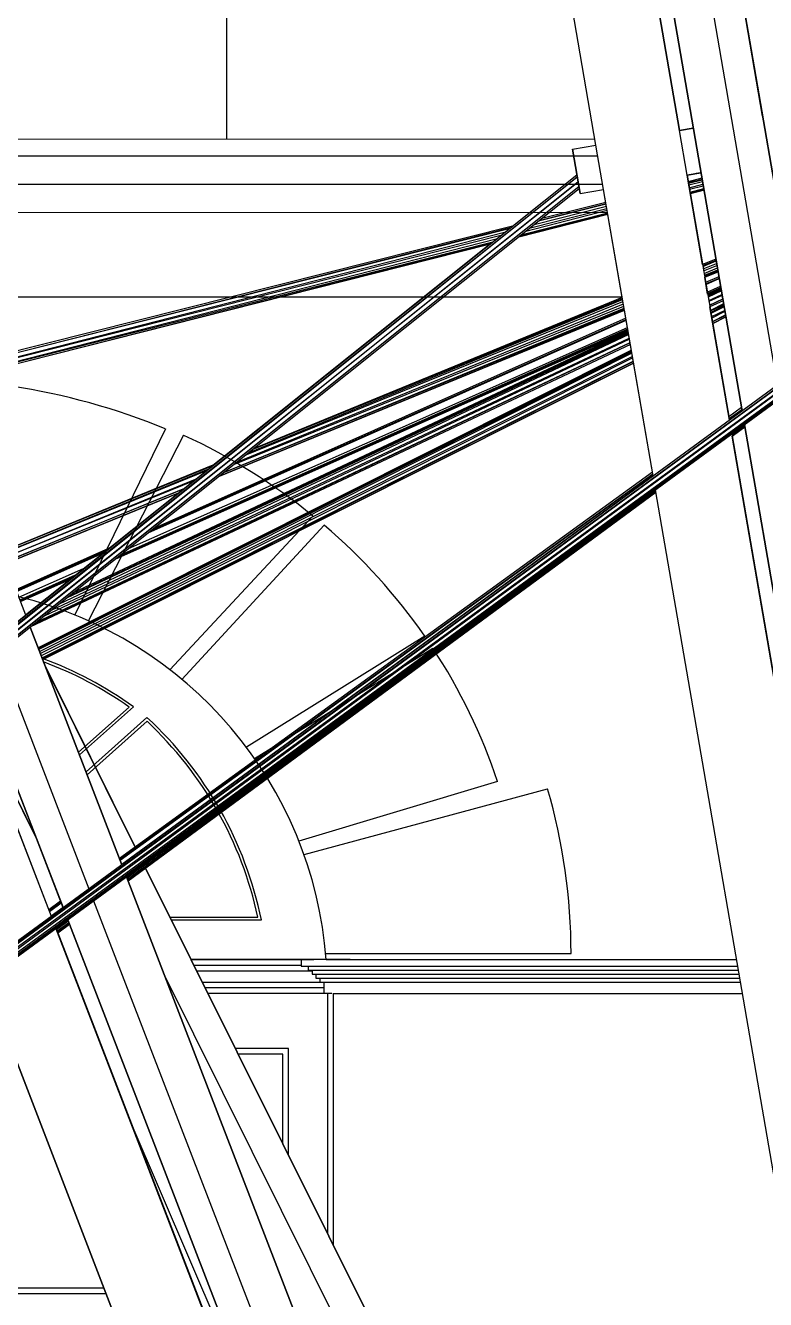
# Model space of a CAD drawing. Extents: x -43 to 90, y 6 to 81.
# Drawn here: x -21.988 to -20.677, y 70.085 to 72.344 of the extents above; entities that cross this region are included whole.
import ezdxf

# ---------------------------------------------------------------- set-up
doc = ezdxf.new("R2010")
doc.units = 0
doc.header["$LTSCALE"] = 0.1
doc.header["$MEASUREMENT"] = 0
doc.layers.add('cobertura nova', color=4, linetype='CONTINUOUS')
doc.layers.add('visto', color=9, linetype='CONTINUOUS')

msp = doc.modelspace()

# ---------------------------------------------------------------- linework, layer by layer
at = {"layer": 'cobertura nova'}
for p, q in [((-20.6059, 71.7429), (-21.1303, 74.7841)), ((-20.6059, 71.7429), (-21.1303, 74.7841)), ((-20.6059, 71.7429), (-21.1303, 74.7841)), ((-21.1303, 74.7841), (-20.6818, 72.183)), ((-21.1303, 74.7841), (-20.6818, 72.183)), ((-20.6818, 72.183), (-21.1303, 74.7841)), ((-21.1303, 74.7841), (-20.6818, 72.183)), ((-21.1303, 74.7841), (-20.6818, 72.183)), ((-20.6818, 72.183), (-21.1303, 74.7841)), ((-21.1303, 74.7841), (-20.6818, 72.183)), ((-21.1303, 74.7841), (-20.6818, 72.183)), ((-21.1303, 74.7841), (-20.6818, 72.183)), ((-21.1303, 74.7841), (-20.6818, 72.183)), ((-21.1303, 74.7841), (-20.6818, 72.183)), ((-21.1303, 74.7841), (-20.6818, 72.183)), ((-21.1303, 74.7841), (-20.6818, 72.183)), ((-21.1303, 74.7841), (-20.6818, 72.183)), ((-20.6818, 72.183), (-21.1303, 74.7841)), ((-21.1303, 74.7841), (-20.6818, 72.183)), ((-21.1303, 74.7841), (-20.6059, 71.7429)), ((-21.1303, 74.7841), (-20.6059, 71.7429)), ((-20.6059, 71.7429), (-21.1303, 74.7841)), ((-21.1303, 74.7841), (-20.6059, 71.7429)), ((-21.1303, 74.7841), (-20.6059, 71.7429)), ((-20.6059, 71.7429), (-21.1303, 74.7841)), ((-20.6059, 71.7429), (-21.1303, 74.7841)), ((-21.1303, 74.7841), (-20.6059, 71.7429)), ((-21.1303, 74.7841), (-20.6059, 71.7429)), ((-20.6059, 71.7429), (-21.1303, 74.7841)), ((-20.6059, 71.7429), (-21.1303, 74.7841)), ((-21.1303, 74.7841), (-20.6818, 72.183)), ((-21.1303, 74.7841), (-20.6818, 72.183)), ((-20.6818, 72.183), (-21.1303, 74.7841)), ((-21.1303, 74.7841), (-20.6818, 72.183)), ((-21.1303, 74.7841), (-20.6818, 72.183)), ((-20.6818, 72.183), (-21.1303, 74.7841)), ((-20.6818, 72.183), (-21.1303, 74.7841)), ((-21.1303, 74.7841), (-20.6818, 72.183)), ((-21.1303, 74.7841), (-20.6818, 72.183)), ((-20.6818, 72.183), (-21.1303, 74.7841)), ((-20.6818, 72.183), (-21.1303, 74.7841)), ((-20.6818, 72.183), (-21.1303, 74.7841)), ((-21.1303, 74.7841), (-20.6818, 72.183)), ((-20.6818, 72.183), (-21.1303, 74.7841)), ((-21.1303, 74.7841), (-20.6818, 72.183)), ((-20.7182, 71.6607), (-21.2531, 74.7629)), ((-21.2531, 74.7629), (-20.7182, 71.6607)), ((-20.6551, 71.7069), (-21.1841, 74.7748)), ((-20.8292, 72.1576), (-21.2641, 74.6798)), ((-21.2641, 74.6798), (-20.8292, 72.1576)), ((-20.8292, 72.1576), (-21.2641, 74.6798)), ((-20.977, 72.1321), (-21.4119, 74.6543)), ((-20.6818, 72.183), (-20.8868, 73.372)), ((-19.9047, 72.2566), (-25.3363, 68.2776)), ((-25.3363, 68.2776), (-19.9043, 72.2529)), ((-25.3328, 68.2764), (-19.9042, 72.2529)), ((-25.3328, 68.2764), (-19.9031, 72.244)), ((-25.3244, 68.2734), (-19.9031, 72.2438)), ((-25.3244, 68.2734), (-19.902, 72.235)), ((-25.316, 68.2703), (-19.902, 72.2348)), ((-19.9013, 72.2313), (-25.316, 68.2703)), ((-19.9012, 72.2313), (-25.3125, 68.2691)), ((-25.3125, 68.2691), (-19.9012, 72.2313)), ((-20.8293, 72.1582), (-20.8292, 72.1576)), ((-20.8046, 72.1619), (-20.8292, 72.1576)), ((-20.8292, 72.1576), (-20.8046, 72.1619)), ((-20.8156, 72.0788), (-20.8292, 72.1576)), ((-20.8156, 72.0788), (-20.8292, 72.1576)), ((-20.8156, 72.0788), (-20.8292, 72.1576)), ((-20.8292, 72.1576), (-20.8292, 72.1576)), ((-21.0188, 72.1249), (-20.977, 72.1321)), ((-21.0188, 72.1249), (-21.0188, 72.1249)), ((-21.0052, 72.0461), (-21.0188, 72.1249)), ((-21.0188, 72.1249), (-21.0052, 72.0461)), ((-20.9634, 72.0533), (-20.977, 72.1321)), ((-25.6505, 68.372), (-21.011, 72.0795)), ((-25.6475, 68.3709), (-21.0109, 72.0794)), ((-25.647, 68.3707), (-21.0103, 72.0758)), ((-25.6397, 68.3681), (-21.0103, 72.0758)), ((-21.1249, 71.9884), (-21.011, 72.0795)), ((-20.791, 72.083), (-20.8156, 72.0788)), ((-20.791, 72.083), (-20.8156, 72.0788)), ((-20.8156, 72.0788), (-20.791, 72.083)), ((-20.8156, 72.0788), (-20.791, 72.083)), ((-20.8156, 72.0788), (-20.8156, 72.0788)), ((-20.8156, 72.0788), (-20.8156, 72.0788)), ((-20.8156, 72.0788), (-20.8156, 72.0788)), ((-20.8156, 72.0788), (-20.8156, 72.0788)), ((-20.8156, 72.0788), (-20.8156, 72.0788)), ((-20.8156, 72.0788), (-20.8156, 72.0788)), ((-20.8156, 72.0788), (-20.8156, 72.0788)), ((-20.8156, 72.0788), (-20.7407, 71.6442)), ((-20.8156, 72.0788), (-20.8156, 72.0788)), ((-20.8156, 72.0788), (-20.7407, 71.6442)), ((-20.7882, 71.92), (-20.8156, 72.0788)), ((-20.8156, 72.0788), (-20.8156, 72.0788)), ((-20.8156, 72.0788), (-20.8156, 72.0788)), ((-20.8156, 72.0788), (-20.8156, 72.0788)), ((-20.8156, 72.0788), (-20.8156, 72.0788)), ((-20.8156, 72.0788), (-20.8156, 72.0788)), ((-20.8156, 72.0788), (-20.8156, 72.0788)), ((-20.7893, 72.0731), (-20.8136, 72.0669)), ((-20.8133, 72.0656), (-20.7891, 72.0718)), ((-20.791, 72.083), (-20.7996, 72.0815)), ((-25.6384, 68.3676), (-21.0088, 72.0669)), ((-21.0088, 72.0669), (-25.6312, 68.365)), ((-21.0073, 72.0581), (-25.6299, 68.3645)), ((-21.0073, 72.0581), (-25.6268, 68.3635)), ((-21.0066, 72.0544), (-25.6263, 68.3633)), ((-21.0052, 72.0461), (-20.9634, 72.0533)), ((-20.9304, 71.8617), (-20.9634, 72.0533)), ((-20.8758, 71.5452), (-20.9634, 72.0533)), ((-20.7887, 72.0699), (-20.813, 72.0638)), ((-20.7882, 72.0668), (-20.8125, 72.0606)), ((-20.8117, 72.0563), (-20.7874, 72.0624)), ((-20.7869, 72.0592), (-20.8112, 72.053)), ((-20.8104, 72.0487), (-20.7861, 72.0549)), ((-20.7859, 72.0536), (-20.8102, 72.0474)), ((-20.7856, 72.0518), (-20.8099, 72.0456)), ((-20.7856, 72.0518), (-20.8099, 72.0456)), ((-20.9589, 72.027), (-21.0788, 71.9968)), ((-21.076, 71.999), (-20.9592, 72.0286)), ((-20.9595, 72.0301), (-21.0728, 72.0016)), ((-21.0052, 72.0461), (-21.0052, 72.0461)), ((-20.9558, 72.0087), (-21.1138, 71.9687)), ((-20.9558, 72.0087), (-21.1138, 71.9688)), ((-20.956, 72.0103), (-21.1112, 71.9709)), ((-21.1078, 71.9736), (-20.9563, 72.0119)), ((-20.957, 72.0157), (-21.1013, 71.9788)), ((-21.0933, 71.9852), (-20.9576, 72.0194)), ((-20.9583, 72.0233), (-21.0867, 71.9905)), ((-21.1249, 71.9884), (-22.1536, 71.729)), ((-22.1525, 71.726), (-21.1283, 71.9857)), ((-21.1309, 71.9836), (-22.1524, 71.7259)), ((-21.1391, 71.977), (-22.1496, 71.7186)), ((-22.1495, 71.7184), (-21.1454, 71.972)), ((-21.1538, 71.9653), (-22.1467, 71.7112)), ((-22.1467, 71.711), (-21.16, 71.9604)), ((-21.1635, 71.9576), (-22.1455, 71.708)), ((-21.166, 71.9556), (-22.1455, 71.7079)), ((-21.166, 71.9556), (-22.1455, 71.7079)), ((-21.6557, 71.5642), (-21.166, 71.9556)), ((-20.7646, 71.9297), (-20.7882, 71.92)), ((-20.7879, 71.9182), (-20.7642, 71.9279)), ((-20.7877, 71.9168), (-20.764, 71.9265)), ((-20.7869, 71.9123), (-20.7632, 71.922)), ((-20.7863, 71.9089), (-20.7626, 71.9186)), ((-20.7855, 71.9045), (-20.7619, 71.9141)), ((-20.7849, 71.901), (-20.7613, 71.9107)), ((-20.761, 71.9089), (-20.7846, 71.8992)), ((-20.7607, 71.9075), (-20.7844, 71.8977)), ((-20.7844, 71.8977), (-20.7607, 71.9074)), ((-20.7792, 71.8675), (-20.7844, 71.8977)), ((-20.7592, 71.8986), (-20.7827, 71.8881)), ((-20.7823, 71.8857), (-20.7588, 71.8961)), ((-20.7821, 71.8848), (-20.7586, 71.8953)), ((-20.7798, 71.8711), (-20.7563, 71.8815)), ((-20.7794, 71.8689), (-20.7559, 71.8794)), ((-20.7557, 71.8785), (-20.7792, 71.8675)), ((-20.779, 71.8667), (-20.7556, 71.8778)), ((-20.7552, 71.8752), (-20.7786, 71.8642)), ((-20.7549, 71.8735), (-20.7783, 71.8624)), ((-21.6175, 71.5663), (-20.9278, 71.8466)), ((-21.6134, 71.5696), (-20.9285, 71.8505)), ((-21.5959, 71.5835), (-20.9292, 71.8545)), ((-21.5916, 71.587), (-20.9298, 71.8584)), ((-21.5844, 71.5928), (-20.9301, 71.8601)), ((-20.9304, 71.8617), (-21.5825, 71.5942)), ((-20.7772, 71.8562), (-20.7538, 71.8672)), ((-20.7535, 71.8655), (-20.7769, 71.8544)), ((-20.7758, 71.8482), (-20.7524, 71.8592)), ((-20.7523, 71.8585), (-20.7757, 71.8474)), ((-20.7518, 71.8559), (-20.7753, 71.8449)), ((-20.7518, 71.8559), (-20.7753, 71.8449)), ((-20.7509, 71.8502), (-20.7742, 71.8385)), ((-20.774, 71.8378), (-20.7507, 71.8495)), ((-20.7503, 71.8469), (-20.7736, 71.8352)), ((-20.9241, 71.825), (-21.7603, 71.4522)), ((-21.6443, 71.5449), (-20.9266, 71.8394)), ((-20.9266, 71.8394), (-21.6443, 71.5449)), ((-20.9269, 71.841), (-21.6369, 71.5508)), ((-21.6353, 71.5521), (-20.9271, 71.8427)), ((-20.8758, 71.5452), (-20.9266, 71.8394)), ((-20.7407, 71.6444), (-20.7753, 71.8449)), ((-20.75, 71.8451), (-20.7733, 71.8334)), ((-20.7489, 71.8388), (-20.7722, 71.8271)), ((-20.7486, 71.8371), (-20.7719, 71.8253)), ((-20.7708, 71.8191), (-20.7475, 71.8308)), ((-20.7474, 71.83), (-20.7707, 71.8183)), ((-20.7469, 71.8274), (-20.7702, 71.8157)), ((-20.7702, 71.8157), (-20.7469, 71.8274)), ((-20.92, 71.8011), (-21.9044, 71.3371)), ((-21.8289, 71.3974), (-20.9202, 71.8026)), ((-20.9202, 71.8026), (-21.8289, 71.3974)), ((-20.9204, 71.8036), (-21.8231, 71.402)), ((-21.8188, 71.4054), (-20.9208, 71.8059)), ((-21.8051, 71.4164), (-20.9212, 71.8084)), ((-21.7703, 71.4442), (-20.9235, 71.8217)), ((-21.7648, 71.4486), (-20.9237, 71.8228)), ((-20.9161, 71.7785), (-21.9791, 71.2774)), ((-20.9161, 71.7785), (-21.979, 71.2774)), ((-20.9165, 71.781), (-21.9736, 71.2818)), ((-21.9681, 71.2862), (-20.9166, 71.7818)), ((-20.9177, 71.7878), (-21.9548, 71.2968)), ((-21.9417, 71.3073), (-20.918, 71.7898)), ((-20.919, 71.7958), (-21.9282, 71.3181)), ((-20.9194, 71.7978), (-21.9153, 71.3283)), ((-21.9097, 71.3329), (-20.9198, 71.8003)), ((-20.9143, 71.7682), (-21.9653, 71.2406)), ((-21.9647, 71.239), (-20.9141, 71.7673)), ((-20.9137, 71.7649), (-21.9642, 71.2375)), ((-20.9134, 71.7628), (-21.9627, 71.2338)), ((-20.9123, 71.7568), (-21.9613, 71.2302)), ((-20.912, 71.7547), (-21.9599, 71.2265)), ((-21.9585, 71.2229), (-20.9109, 71.7487)), ((-20.9108, 71.7479), (-21.9579, 71.2213)), ((-20.9104, 71.7454), (-21.9573, 71.2198)), ((-21.9573, 71.2198), (-20.9104, 71.7454)), ((-20.7191, 71.6664), (-20.7417, 71.65)), ((-20.7411, 71.647), (-20.7186, 71.6633)), ((-20.741, 71.6464), (-20.7185, 71.6628)), ((-20.7182, 71.6609), (-20.7407, 71.6444)), ((-20.7364, 71.6194), (-20.7139, 71.6359)), ((-20.7134, 71.6329), (-20.7359, 71.6163)), ((-20.7133, 71.6323), (-20.7358, 71.6158)), ((-20.7358, 71.6158), (-20.7133, 71.6323)), ((-19.8804, 66.8021), (-20.714, 71.6362)), ((-20.714, 71.6362), (-19.8804, 66.8021)), ((-20.7365, 71.6197), (-20.3671, 69.4777)), ((-20.7364, 71.6197), (-20.3671, 69.4777)), ((-20.3671, 69.4777), (-20.7358, 71.6158)), ((-21.6557, 71.5642), (-22.0145, 71.4171)), ((-22.0145, 71.417), (-21.6573, 71.563)), ((-22.0133, 71.414), (-21.6648, 71.557)), ((-22.0133, 71.4139), (-21.6684, 71.5541)), ((-22.0105, 71.4067), (-21.6866, 71.5396)), ((-22.0105, 71.4066), (-21.69, 71.5368)), ((-20.877, 71.5519), (-21.8213, 70.8669)), ((-21.8205, 70.8648), (-20.8765, 71.5489)), ((-21.8201, 70.8638), (-20.8764, 71.5483)), ((-20.8759, 71.5454), (-21.8171, 70.8561)), ((-22.0077, 71.3993), (-21.7084, 71.5221)), ((-21.7098, 71.521), (-22.0076, 71.3993)), ((-21.7175, 71.5149), (-22.0065, 71.3963)), ((-22.0065, 71.3963), (-21.7175, 71.5148)), ((-21.9878, 71.2989), (-21.7175, 71.5148)), ((-21.8071, 70.8301), (-20.8715, 71.5198)), ((-20.871, 71.5169), (-21.8063, 70.8281)), ((-20.8708, 71.5162), (-21.8059, 70.827)), ((-21.8059, 70.827), (-20.8708, 71.5162)), ((-20.5149, 69.4523), (-20.8716, 71.5208)), ((-20.5149, 69.4523), (-20.8716, 71.5208)), ((-21.8408, 71.4163), (-22.0049, 71.3432)), ((-22.0044, 71.342), (-21.845, 71.4129)), ((-22.0037, 71.3401), (-21.8508, 71.4083)), ((-21.9998, 71.3301), (-21.885, 71.381)), ((-21.8081, 70.8327), (-21.073, 71.3733)), ((-22.0074, 71.3498), (-21.9878, 71.2989)), ((-21.9981, 71.3255), (-21.8993, 71.3696)), ((-21.9034, 71.3663), (-21.9976, 71.3244)), ((-21.9969, 71.3225), (-21.9094, 71.3615)), ((-21.9094, 71.3615), (-21.9969, 71.3225)), ((-21.9795, 71.2771), (-21.817, 70.8557)), ((-21.9795, 71.2771), (-21.817, 70.8557)), ((-21.817, 70.8557), (-21.9795, 71.2771)), ((-21.817, 70.8557), (-21.9795, 71.2771)), ((-21.9795, 71.2771), (-21.817, 70.8557)), ((-21.9795, 71.2771), (-21.817, 70.8557)), ((-21.817, 70.8557), (-21.9795, 71.2771)), ((-21.9795, 71.2771), (-21.817, 70.8557)), ((-21.9795, 71.2771), (-21.817, 70.8557)), ((-21.817, 70.8557), (-21.9795, 71.2771)), ((-21.817, 70.8557), (-21.9795, 71.2771)), ((-21.9795, 71.2771), (-21.817, 70.8557)), ((-21.817, 70.8557), (-21.9795, 71.2771)), ((-21.817, 70.8557), (-21.9795, 71.2771)), ((-21.9795, 71.2771), (-21.817, 70.8557)), ((-21.9795, 71.2771), (-21.817, 70.8557)), ((-21.817, 70.8557), (-21.9795, 71.2771)), ((-21.9794, 71.2771), (-21.817, 70.8557)), ((-21.9794, 71.2771), (-21.817, 70.8557)), ((-21.817, 70.8557), (-21.9794, 71.2771)), ((-21.9794, 71.2771), (-21.817, 70.8557)), ((-21.9794, 71.2771), (-21.817, 70.8557)), ((-21.817, 70.8557), (-21.9794, 71.2771)), ((-21.817, 70.8557), (-21.9794, 71.2771)), ((-21.817, 70.8557), (-21.9794, 71.2771)), ((-21.9794, 71.2771), (-21.817, 70.8557)), ((-21.9794, 71.2771), (-21.817, 70.8557)), ((-21.817, 70.8557), (-21.9794, 71.2771)), ((-21.817, 70.8557), (-21.9794, 71.2771)), ((-21.9794, 71.2771), (-21.817, 70.8557)), ((-21.9794, 71.2771), (-21.817, 70.8557)), ((-21.817, 70.8557), (-21.9794, 71.2771)), ((-21.9794, 71.2771), (-21.817, 70.8557)), ((-21.9794, 71.2771), (-21.817, 70.8557)), ((-21.817, 70.8557), (-21.9794, 71.2771)), ((-21.817, 70.8557), (-21.9794, 71.2771)), ((-21.9794, 71.2771), (-21.817, 70.8557)), ((-21.9794, 71.2771), (-21.817, 70.8557)), ((-21.817, 70.8557), (-21.9794, 71.2771)), ((-21.817, 70.8557), (-21.9794, 71.2771)), ((-21.817, 70.8557), (-21.9794, 71.2771)), ((-21.9794, 71.2771), (-21.817, 70.8557)), ((-21.817, 70.8557), (-21.9794, 71.2771)), ((-21.9794, 71.2771), (-21.817, 70.8557)), ((-22.0368, 71.2313), (-21.8755, 70.8129)), ((-21.9213, 70.7798), (-22.0816, 71.1955)), ((-22.0816, 71.1955), (-21.9213, 70.7798)), ((-21.9211, 70.7794), (-22.0816, 71.1955)), ((-22.0816, 71.1955), (-21.9211, 70.7794)), ((-22.0816, 71.1955), (-21.9211, 70.7794)), ((-21.9211, 70.7794), (-22.0816, 71.1955)), ((-21.952, 71.206), (-21.7934, 70.8871)), ((-21.7934, 70.8871), (-21.952, 71.206)), ((-21.952, 71.206), (-21.7934, 70.8871)), ((-21.952, 71.206), (-21.7934, 70.8871)), ((-21.7934, 70.8871), (-21.952, 71.206)), ((-21.7934, 70.8871), (-21.952, 71.206)), ((-21.952, 71.206), (-21.7934, 70.8871)), ((-21.952, 71.206), (-21.7934, 70.8871)), ((-21.7934, 70.8871), (-21.952, 71.206)), ((-21.952, 71.206), (-21.7934, 70.8871)), ((-21.952, 71.206), (-21.7934, 70.8871)), ((-21.7934, 70.8871), (-21.952, 71.206)), ((-21.7934, 70.8871), (-21.952, 71.206)), ((-21.7934, 70.887), (-21.952, 71.2059)), ((-21.952, 71.2059), (-21.7934, 70.887)), ((-21.952, 71.2059), (-21.7934, 70.887)), ((-21.7934, 70.887), (-21.952, 71.2059)), ((-21.952, 71.2059), (-21.7934, 70.8871)), ((-21.952, 71.2059), (-21.7934, 70.8871)), ((-21.7934, 70.887), (-21.952, 71.2059)), ((-21.952, 71.2059), (-21.7934, 70.8871)), ((-21.952, 71.2059), (-21.7934, 70.8871)), ((-21.7934, 70.8871), (-21.952, 71.2059)), ((-21.7934, 70.8871), (-21.952, 71.2059)), ((-21.952, 71.2059), (-21.7934, 70.8871)), ((-21.7934, 70.8871), (-21.952, 71.2059)), ((-21.952, 71.2058), (-21.7934, 70.887)), ((-21.9519, 71.2058), (-21.7934, 70.887)), ((-21.9519, 71.2058), (-21.7934, 70.887)), ((-21.7934, 70.887), (-21.9519, 71.2058)), ((-21.7934, 70.887), (-21.9519, 71.2058)), ((-21.9519, 71.2058), (-21.7934, 70.887)), ((-21.7934, 70.887), (-21.9519, 71.2058)), ((-21.9519, 71.2058), (-21.7934, 70.887)), ((-21.9519, 71.2058), (-21.7934, 70.887)), ((-21.7934, 70.887), (-21.9519, 71.2058)), ((-21.9519, 71.2058), (-21.7934, 70.887)), ((-21.7934, 70.887), (-21.9519, 71.2058)), ((-21.7934, 70.887), (-21.9519, 71.2057)), ((-21.9519, 71.2057), (-21.7934, 70.887)), ((-21.7934, 70.887), (-21.9519, 71.2057)), ((-21.7934, 70.887), (-21.9519, 71.2057)), ((-21.7934, 70.887), (-21.9519, 71.2057)), ((-21.9519, 71.2057), (-21.7934, 70.887)), ((-21.942, 70.7641), (-22.102, 71.1792)), ((-21.942, 70.7642), (-22.102, 71.1792)), ((-22.102, 71.1792), (-21.9422, 70.7646)), ((-21.7934, 70.8871), (-21.9359, 71.1735)), ((-21.9701, 70.9063), (-22.0891, 71.1457)), ((-21.9699, 70.906), (-22.089, 71.1454)), ((-21.7934, 70.887), (-21.8563, 71.0135)), ((-21.8088, 70.8345), (-20.08, 66.3497)), ((-21.8088, 70.8345), (-20.08, 66.3497)), ((-20.08, 66.3497), (-21.8088, 70.8345)), ((-20.08, 66.3497), (-21.8088, 70.8345)), ((-21.8088, 70.8345), (-20.0799, 66.3496)), ((-21.8088, 70.8345), (-20.0799, 66.3497)), ((-20.0799, 66.3497), (-21.8088, 70.8345)), ((-21.8088, 70.8345), (-20.0799, 66.3497)), ((-21.8088, 70.8345), (-20.0799, 66.3497)), ((-20.0799, 66.3497), (-21.8088, 70.8345)), ((-20.0799, 66.3497), (-21.8088, 70.8345)), ((-21.8088, 70.8345), (-20.0799, 66.3497)), ((-21.8088, 70.8345), (-20.0799, 66.3497)), ((-20.0799, 66.3497), (-21.8088, 70.8345)), ((-21.8088, 70.8345), (-20.0799, 66.3496)), ((-21.8088, 70.8345), (-20.0799, 66.3497)), ((-20.0799, 66.3497), (-21.8088, 70.8345)), ((-20.0799, 66.3496), (-21.8088, 70.8345)), ((-20.0799, 66.3497), (-21.8088, 70.8345)), ((-21.8088, 70.8345), (-20.0799, 66.3497)), ((-21.8088, 70.8345), (-20.0799, 66.3497)), ((-20.0799, 66.3497), (-21.8088, 70.8345)), ((-20.0799, 66.3497), (-21.8088, 70.8345)), ((-21.8088, 70.8345), (-20.0799, 66.3496)), ((-21.8088, 70.8345), (-20.0799, 66.3496)), ((-20.0799, 66.3496), (-21.8088, 70.8345)), ((-21.8088, 70.8345), (-20.0799, 66.3496)), ((-21.8088, 70.8345), (-20.0799, 66.3496)), ((-20.0799, 66.3496), (-21.8088, 70.8345)), ((-20.0799, 66.3496), (-21.8088, 70.8345)), ((-21.8088, 70.8345), (-20.0799, 66.3496)), ((-21.8088, 70.8345), (-20.0799, 66.3496)), ((-20.0799, 66.3496), (-21.8088, 70.8345)), ((-20.0799, 66.3496), (-21.8088, 70.8345)), ((-20.0799, 66.3496), (-21.8088, 70.8345)), ((-21.8088, 70.8345), (-20.0799, 66.3496)), ((-20.0799, 66.3496), (-21.8088, 70.8345)), ((-21.8088, 70.8345), (-20.0799, 66.3496)), ((-21.8088, 70.8345), (-20.0799, 66.3496)), ((-20.0799, 66.3496), (-21.8088, 70.8345)), ((-20.0799, 66.3496), (-21.8088, 70.8345)), ((-21.8088, 70.8345), (-20.0799, 66.3496)), ((-21.8088, 70.8345), (-20.0799, 66.3496)), ((-20.0799, 66.3496), (-21.8088, 70.8345)), ((-20.215, 67.7128), (-21.7749, 70.8498)), ((-21.7749, 70.8498), (-20.215, 67.7128)), ((-20.215, 67.7128), (-21.7749, 70.8498)), ((-21.7749, 70.8498), (-20.215, 67.7128)), ((-21.7749, 70.8498), (-20.215, 67.7128)), ((-20.215, 67.7128), (-21.7749, 70.8498)), ((-20.215, 67.7128), (-21.7749, 70.8498)), ((-20.215, 67.7128), (-21.7749, 70.8498)), ((-21.7749, 70.8498), (-20.215, 67.7128)), ((-20.215, 67.7128), (-21.7749, 70.8498)), ((-21.7749, 70.8498), (-20.215, 67.7128)), ((-21.7749, 70.8498), (-20.215, 67.7128)), ((-20.215, 67.7128), (-21.7749, 70.8498)), ((-21.7749, 70.8498), (-20.215, 67.7128)), ((-21.7749, 70.8498), (-20.215, 67.7128)), ((-20.215, 67.7128), (-21.7749, 70.8498)), ((-20.215, 67.7128), (-21.7749, 70.8498)), ((-21.7749, 70.8498), (-20.215, 67.7128)), ((-21.7749, 70.8498), (-20.215, 67.7128)), ((-20.215, 67.7128), (-21.7749, 70.8498)), ((-21.7749, 70.8498), (-20.215, 67.7129)), ((-21.7749, 70.8498), (-20.215, 67.7129)), ((-20.215, 67.7129), (-21.7749, 70.8498)), ((-20.215, 67.7129), (-21.7749, 70.8498)), ((-21.7749, 70.8498), (-20.215, 67.7129)), ((-21.7749, 70.8498), (-20.215, 67.7129)), ((-20.215, 67.7129), (-21.7749, 70.8498)), ((-20.215, 67.7129), (-21.7749, 70.8498)), ((-21.7749, 70.8498), (-20.215, 67.7129)), ((-21.7749, 70.8498), (-20.215, 67.7129)), ((-20.215, 67.7129), (-21.7749, 70.8498)), ((-20.215, 67.7129), (-21.7749, 70.8498)), ((-21.7749, 70.8498), (-20.215, 67.7129)), ((-21.7749, 70.8498), (-20.215, 67.7129)), ((-20.215, 67.7129), (-21.7749, 70.8498)), ((-20.215, 67.7129), (-21.7749, 70.8498)), ((-21.7749, 70.8498), (-20.215, 67.7129)), ((-21.7749, 70.8498), (-20.215, 67.7129)), ((-20.215, 67.7129), (-21.7749, 70.8498)), ((-21.7749, 70.8498), (-20.215, 67.7129)), ((-21.7749, 70.8498), (-20.215, 67.7129)), ((-20.215, 67.7129), (-21.7749, 70.8498)), ((-20.215, 67.7129), (-21.7749, 70.8498)), ((-20.215, 67.7128), (-21.7749, 70.8498)), ((-20.215, 67.7128), (-21.7749, 70.8498)), ((-21.7749, 70.8498), (-20.215, 67.7128)), ((-21.9257, 70.7911), (-21.9466, 70.776)), ((-21.9458, 70.774), (-21.9249, 70.7892)), ((-21.9454, 70.7729), (-21.9245, 70.788)), ((-21.8674, 70.7917), (-20.1453, 66.3244)), ((-21.9213, 70.7798), (-21.9422, 70.7646)), ((-21.1977, 68.8332), (-21.9339, 70.743)), ((-21.1976, 68.8332), (-21.9339, 70.743)), ((-21.933, 70.7408), (-21.9122, 70.7561)), ((-21.932, 70.7381), (-21.9111, 70.7534)), ((-21.9104, 70.7515), (-21.9312, 70.7361)), ((-21.9099, 70.7503), (-21.9308, 70.735)), ((-21.9308, 70.735), (-21.9099, 70.7503)), ((-20.1962, 66.3048), (-21.913, 70.7583)), ((-21.913, 70.7583), (-20.1962, 66.3048)), ((-21.913, 70.7583), (-20.1962, 66.3048)), ((-20.1962, 66.3048), (-21.913, 70.7583)), ((-20.6786, 67.5561), (-21.9099, 70.7503)), ((-21.9099, 70.7503), (-20.6786, 67.5561)), ((-21.9308, 70.735), (-21.1976, 68.8332)), ((-21.3376, 68.7793), (-22.0592, 70.6512)), ((-20.1826, 67.5251), (-21.7416, 70.6601)), ((-21.3377, 68.7793), (-22.056, 70.6427)), ((-22.056, 70.6427), (-21.3377, 68.7793)), ((-21.3376, 68.7793), (-22.056, 70.6427)), ((-21.8009, 70.3981), (-21.5333, 69.7734))]:
    msp.add_line(p, q, dxfattribs=at)
at = {"layer": 'visto'}
for p, q in [((-21.6314, 73.0466), (-21.6314, 72.1416)), ((-20.9788, 72.1421), (-22.3129, 72.1422)), ((-20.9736, 72.1121), (-22.3014, 72.1122)), ((-20.965, 72.0621), (-22.2821, 72.0622)), ((-20.9563, 72.0121), (-22.2628, 72.0122)), ((-20.9305, 71.8621), (-22.205, 71.8622)), ((-21.74, 71.6287), (-21.9004, 71.2987)), ((-21.8761, 71.2883), (-21.7071, 71.6181)), ((-21.4786, 71.4739), (-21.7318, 71.2016)), ((-21.7106, 71.1845), (-21.4584, 71.4578)), ((-21.2804, 71.2612), (-21.5965, 71.0643)), ((-21.5821, 71.0443), (-21.266, 71.2398)), ((-21.8044, 71.1353), (-21.894, 71.0554)), ((-21.7965, 71.1357), (-21.8921, 71.0504)), ((-21.7726, 71.1169), (-21.8805, 71.0205)), ((-21.7725, 71.1102), (-21.8786, 71.0155)), ((-21.1516, 71.0032), (-21.5033, 70.8976)), ((-21.4943, 70.8737), (-21.0627, 70.9905)), ((-21.7316, 70.7628), (-21.5762, 70.7628)), ((-21.7291, 70.7578), (-21.5699, 70.7578)), ((-21.4559, 70.6983), (-21.0211, 70.6983)), ((-21.4772, 70.6878), (-21.6943, 70.6878)), ((-21.6943, 70.6878), (-21.4772, 70.6878)), ((-21.6894, 70.6778), (-21.4991, 70.6778)), ((-21.4871, 70.6757), (-20.7259, 70.6757)), ((-21.4128, 70.6878), (-21.4772, 70.6878)), ((-21.455, 70.6878), (-20.728, 70.6878)), ((-21.6844, 70.6678), (-21.4801, 70.6678)), ((-21.4801, 70.6687), (-20.7247, 70.6687)), ((-21.4731, 70.6617), (-20.7235, 70.6617)), ((-21.4661, 70.6547), (-20.7223, 70.6547)), ((-21.6745, 70.6478), (-21.3706, 70.6478)), ((-21.6695, 70.6378), (-21.4591, 70.6378)), ((-21.6645, 70.6278), (-21.4451, 70.6278)), ((-21.4591, 70.6477), (-20.7211, 70.6477)), ((-21.4521, 70.2005), (-21.4521, 70.6278)), ((-21.4421, 70.1804), (-21.4421, 70.6278)), ((-21.4421, 70.6277), (-20.7176, 70.6277)), ((-21.5221, 70.53), (-21.6159, 70.53)), ((-21.5321, 70.52), (-21.6109, 70.52)), ((-21.5321, 70.3614), (-21.5321, 70.52)), ((-21.5221, 70.3413), (-21.5221, 70.53)), ((-21.8448, 70.095), (-22.1064, 70.095)), ((-21.8487, 70.105), (-22.0964, 70.105))]:
    msp.add_line(p, q, dxfattribs=at)
msp.add_lwpolyline([(-21.4991, 70.6878), (-21.4991, 70.6758), (-21.4871, 70.6758), (-21.4871, 70.6688), (-21.4801, 70.6688), (-21.4801, 70.6618), (-21.4731, 70.6618), (-21.4731, 70.6548), (-21.4661, 70.6548), (-21.4661, 70.6478), (-21.4591, 70.6478), (-21.4591, 70.6278), (-21.4521, 70.6278)], dxfattribs=at)
for centre, radius, start, end in [((-22.1714, 70.6333), 0.7185, 4.3458, 76.2233), ((-22.1864, 70.5967), 0.6652, 54.1192, 69.9209), ((-22.1866, 70.5958), 0.6612, 54.6866, 69.5589), ((-22.2286, 70.6229), 0.6724, 11.5739, 47.292), ((-22.2284, 70.6234), 0.6669, 12.0602, 46.8751)]:
    msp.add_arc(centre, radius, start, end, dxfattribs=at)
for centre, major_axis, ratio, start_param, end_param in [((-22.1722, 70.7083), (-1.0876, 0.1149), 0.922247, 4.40294, 4.66278), ((-22.1625, 70.7214), (-1.0455, 0), 0.951699, 3.999269, 4.26215), ((-22.1757, 70.6983), (-1.073, 0), 0.951699, 3.725399, 3.980237), ((-22.1757, 70.6983), (-1.073, 0), 0.951699, 3.44474, 3.700514), ((-22.1757, 70.6983), (1.1545, 0), 0.951699, 0, 0.26921)]:
    msp.add_ellipse(centre, major_axis=major_axis, ratio=ratio, start_param=start_param, end_param=end_param, dxfattribs=at)

doc.saveas('drawing.dxf')
